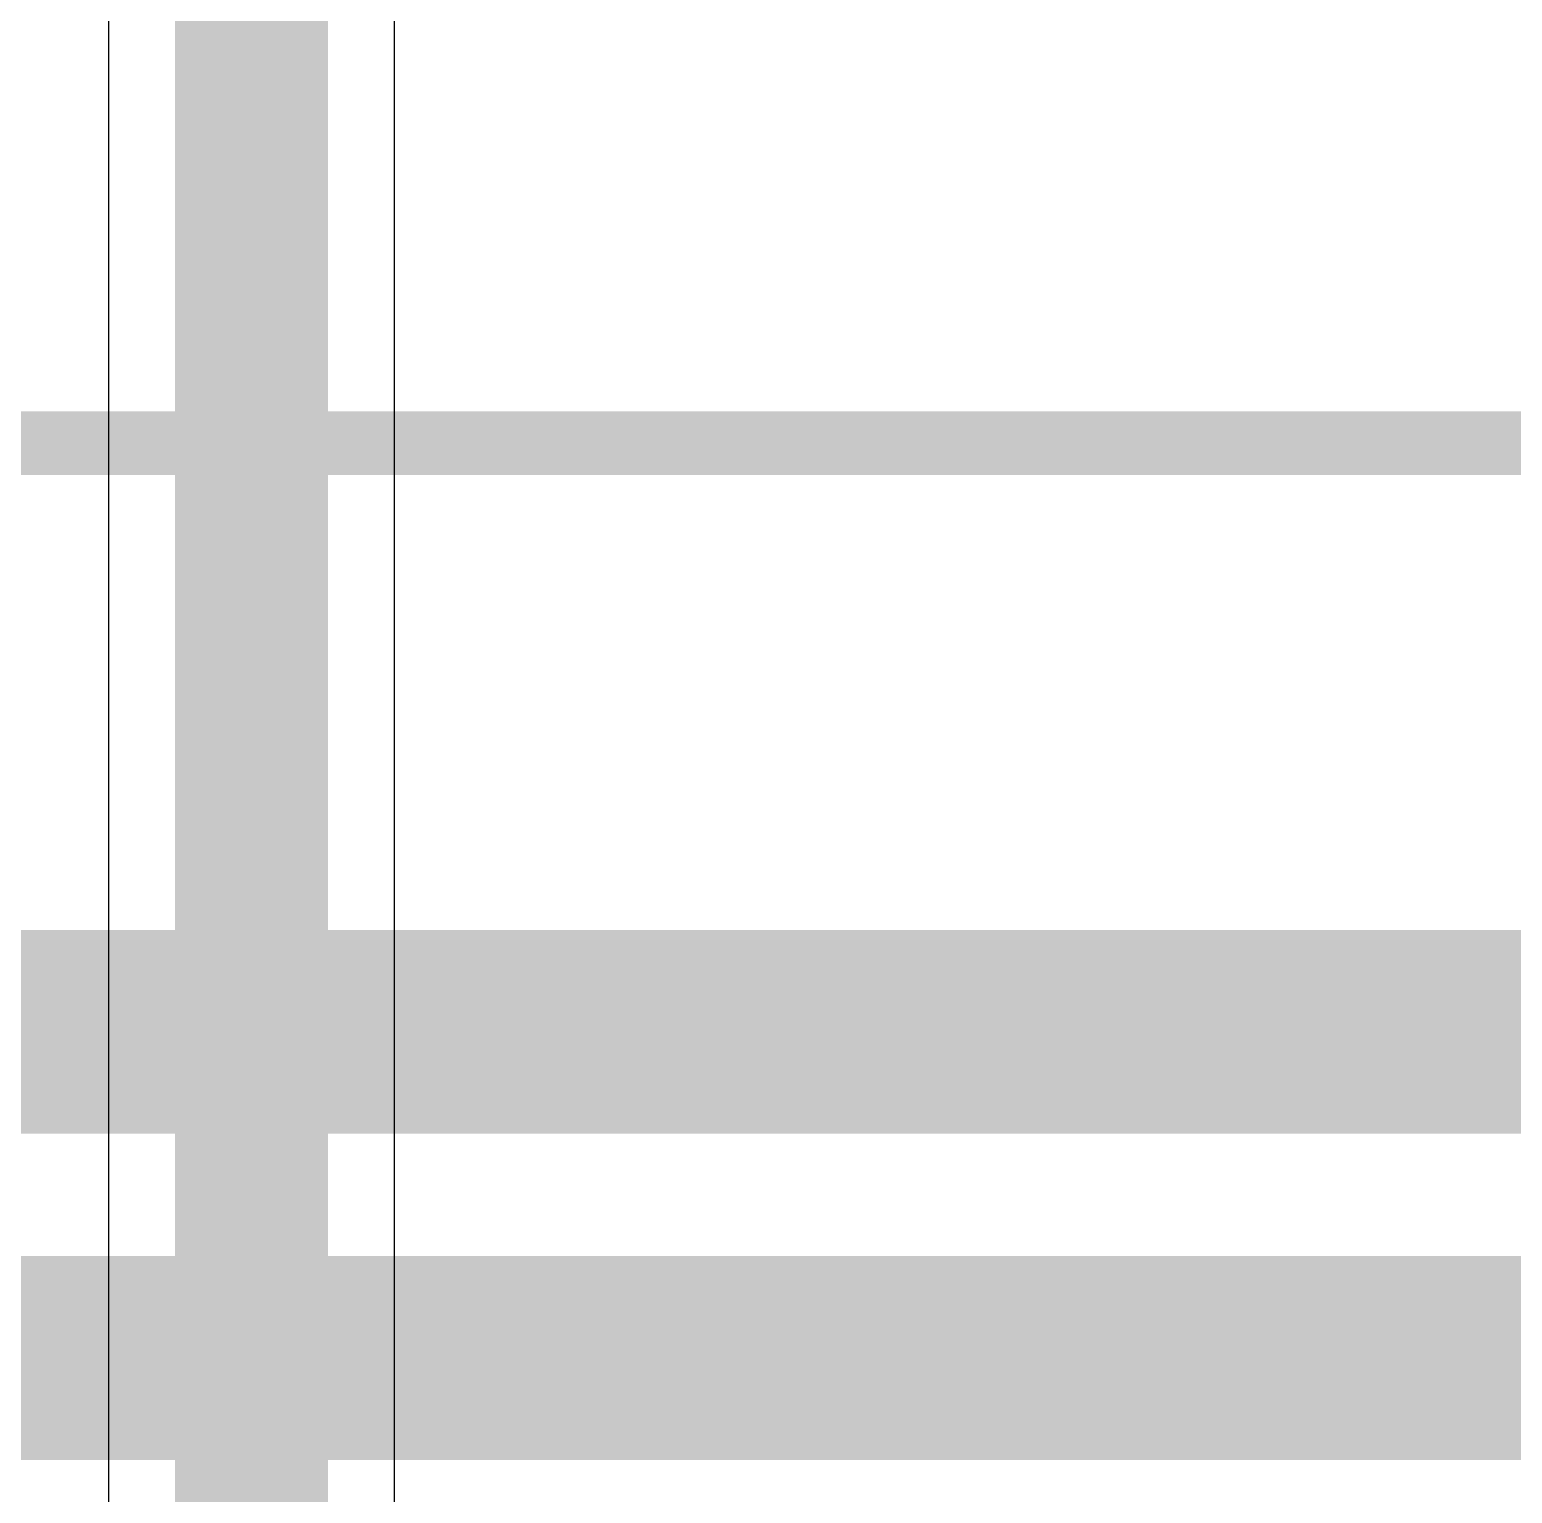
# Model space of a CAD drawing. Header units: inches. Extents: x -0.3 to 9.9, y -0.4 to 5.
# Drawn here: x 2.3156 to 2.432, y 0.8776 to 0.9925 of the extents above; entities that cross this region are included whole.
import ezdxf

# ---------------------------------------------------------------- set-up
doc = ezdxf.new("R2010")
doc.units = ezdxf.units.IN
doc.header["$MEASUREMENT"] = 0
for name, color, linetype in [('Bottom Layer', 5, 'Continuous'), ('Top Layer', 1, 'Continuous'), ('Top Overlay', 2, 'Continuous')]:
    doc.layers.add(name, color=color, linetype=linetype)

# ---------------------------------------------------------------- blocks, each defined once
blk = doc.blocks.new('OLED_0_96________2C_12')
at = {"layer": 'Top Overlay', "const_width": 0.005}
blk.add_lwpolyline([(-0.539, -1.036), (0.539, -1.036)], dxfattribs=at)

msp = doc.modelspace()

# ---------------------------------------------------------------- linework, layer by layer
at = {"layer": 'Bottom Layer'}
for p, q in [((2.32178, 1.07528), (2.32178, 0.691)), ((2.34422, 0.69565), (2.34422, 1.07528))]:
    msp.add_line(p, q, dxfattribs=at)
at = {"layer": 'Bottom Layer', "const_width": 0.012}
msp.add_lwpolyline([(2.333, 0.691), (2.333, 1.088)], dxfattribs=at)
at = {"layer": 'Top Layer', "const_width": 0.016}
for points in [[(1.9858, 0.9138), (2.61352, 0.9138)], [(1.91619, 0.88819), (2.59217, 0.88819)]]:
    msp.add_lwpolyline(points, dxfattribs=at)

# ---------------------------------------------------------------- block references
msp.add_blockref('OLED_0_96________2C_12', (2.263, 1.996))

doc.saveas('drawing.dxf')
